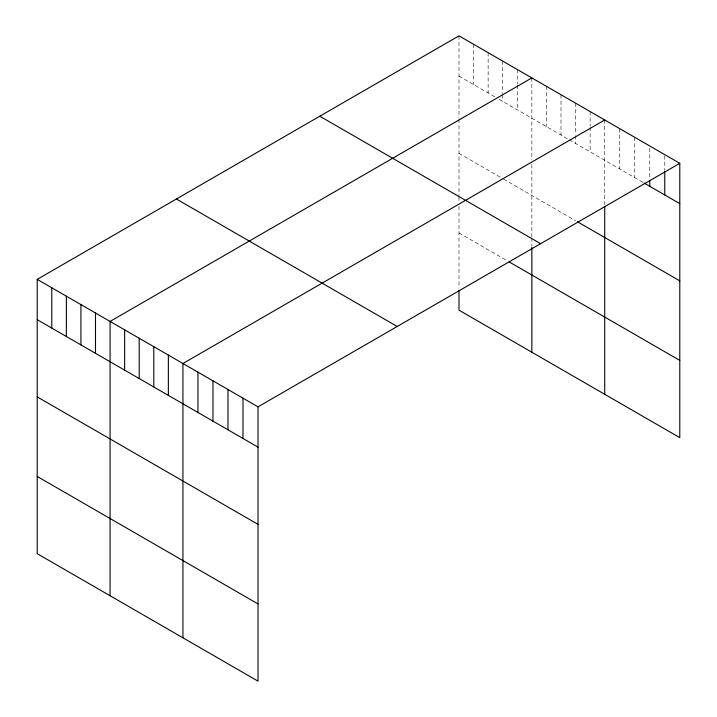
<?xml version="1.0" encoding="UTF-8"?>
<svg xmlns="http://www.w3.org/2000/svg" width="717" height="717" viewBox="0 0 717 717"><rect width="100%" height="100%" fill="white"/><g stroke="black" fill="none" stroke-linecap="round" stroke-linejoin="round"><path stroke-width="0.54" stroke-dasharray="3.58 2.69" d="M458.988 76.145L495.42 97.18M499.068 99.287L568.285 139.25M569.199 139.779L643.194 182.494M458.988 153.375L502.707 178.614M503.621 179.142L575.572 220.684M458.988 232.935L507.269 260.809M664.776 155.777L664.776 170.332M649.763 148.231L649.763 179.573M634.751 137.323L634.751 177.619M619.73 128.657L619.73 168.952M604.718 119.981L604.718 204.408M590.145 111.574L590.145 126.12M590.145 127.241L590.145 151.87M575.572 103.158L575.572 134.5M575.572 135.621L575.572 143.454M560.999 94.743L560.999 135.047M546.426 86.327L546.426 126.631M531.853 77.92L531.853 160.133M531.853 164.552L531.853 236.816M531.853 237.874L531.853 246.361M517.28 69.504L517.28 84.059M517.28 85.18L517.28 109.8M502.707 61.088L502.707 93.551M502.707 94.671L502.707 101.393M488.134 52.673L488.134 92.977M473.561 44.266L473.561 84.561M458.988 35.85L458.988 118.072M458.988 119.174L458.988 195.804M458.988 196.87L458.988 201.11M458.988 206.415L458.988 288.091"/><path stroke-width="1.08" d="M37.212 279.361L258.012 406.844L258.012 681.15L37.212 553.676L37.212 279.361L458.988 35.85L679.788 163.324L679.788 437.639L458.988 310.156L458.988 290.304M531.853 77.92L110.068 321.431L110.068 595.737M604.718 119.981L182.934 363.501L182.934 637.807M258.012 406.844L679.788 163.324M644.135 183.041L679.788 203.628M577.4 221.732L679.788 280.849M319.8 116.208L540.6 243.69M509.088 261.857L679.788 360.409M176.4 199.003L397.2 326.486M37.212 319.665L258.012 447.139M37.212 396.886L258.012 524.36M37.212 476.447L258.012 603.929M664.776 171.453L664.776 194.961M649.763 180.693L649.763 186.286M604.718 206.621L604.718 394.296M531.853 247.419L531.853 352.226M242.991 398.177L242.991 438.472M227.979 389.501L227.979 429.806M212.967 380.835L212.967 421.139M197.955 372.168L197.955 412.463M168.361 355.085L168.361 395.381M153.788 346.67L153.788 386.974M139.215 338.263L139.215 378.558M124.641 329.847L124.641 370.142M95.495 313.015L95.495 353.32M80.922 304.608L80.922 344.904M66.358 296.193L66.358 336.488M51.785 287.777L51.785 328.072"/></g></svg>
